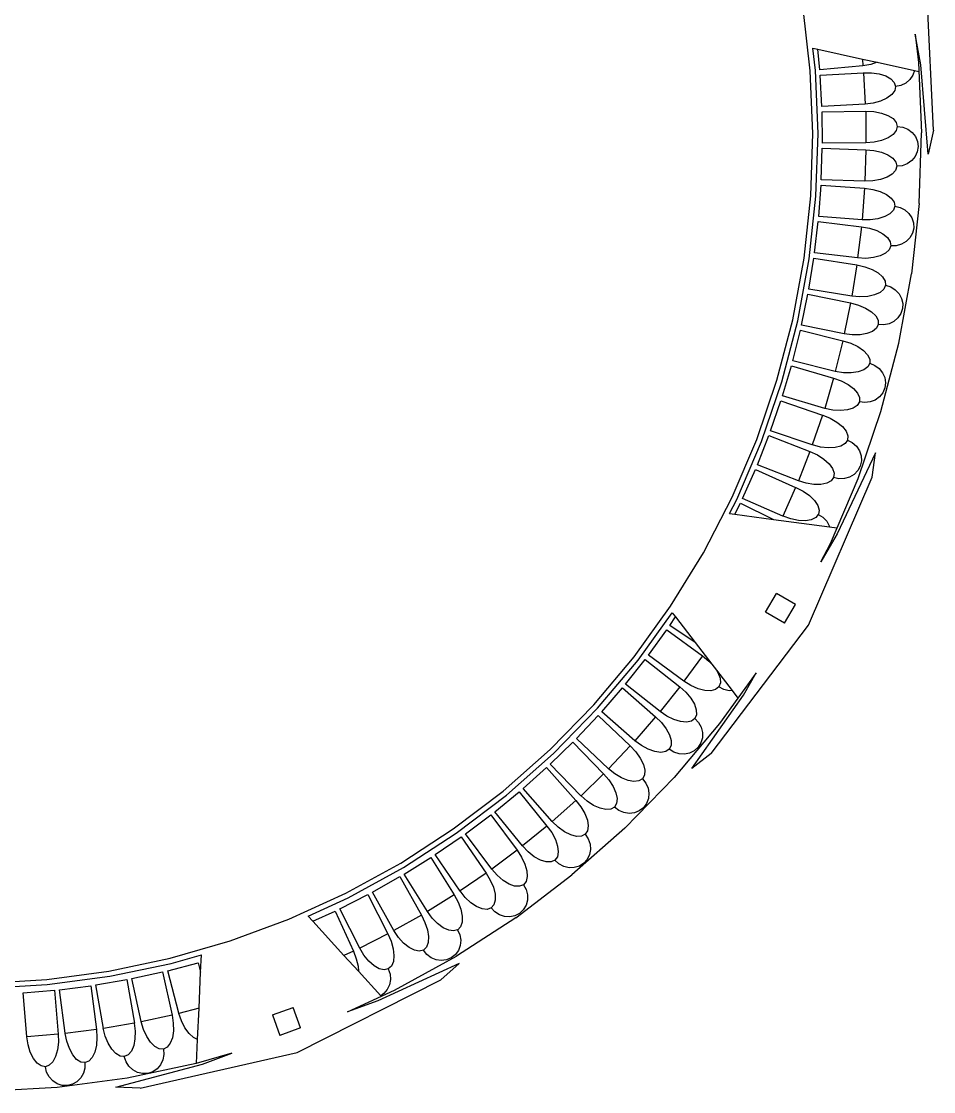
# Model space of a CAD drawing. Extents: x -761 to 761, y -265 to 265.
# Drawn here: x -471.2 to -388, y 88.7 to 186.4 of the extents above; entities that cross this region are included whole.
import ezdxf

# ---------------------------------------------------------------- set-up
doc = ezdxf.new("R2010")
doc.units = 0
doc.header["$MEASUREMENT"] = 0
doc.layers.get('0').update_dxf_attribs({"linetype": 'CONTINUOUS'})

msp = doc.modelspace()

# ---------------------------------------------------------------- linework, layer by layer
for p, q in [((-387.955, 176.439), (-388.669, 191.114)), ((-399.208, 181.864), (-399.861, 187.542)), ((-389.133, 182.398), (-389.627, 185.214)), ((-389.627, 185.214), (-389.33, 182.63)), ((-398.733, 181.901), (-398.968, 183.939)), ((-398.968, 183.939), (-398.529, 183.842)), ((-398.345, 181.95), (-398.529, 183.842)), ((-398.529, 183.842), (-394.46, 182.943)), ((-394.46, 182.943), (-394.4, 182.332)), ((-394.46, 182.943), (-393.101, 182.643)), ((-398.977, 176.153), (-399.208, 181.864)), ((-398.501, 176.154), (-398.733, 181.901)), ((-394.4, 182.329), (-398.345, 181.95)), ((-394.4, 182.332), (-394.421, 182.329)), ((-393.686, 182.456), (-394.4, 182.332)), ((-394.4, 182.332), (-394.4, 182.329)), ((-393.101, 182.643), (-393.686, 182.456)), ((-393.101, 182.643), (-389.689, 181.89)), ((-389.689, 181.89), (-389.838, 181.465)), ((-389.689, 181.89), (-389.297, 181.803)), ((-389.33, 182.63), (-389.069, 176.188)), ((-388.438, 174.243), (-389.133, 182.398)), ((-398.311, 181.48), (-394.354, 181.689)), ((-398.155, 178.603), (-398.311, 181.48)), ((-394.373, 181.689), (-394.354, 181.689)), ((-394.354, 181.689), (-394.353, 181.689)), ((-394.353, 181.689), (-394.197, 178.82)), ((-394.353, 181.689), (-393.627, 181.687)), ((-393.627, 181.687), (-392.928, 181.587)), ((-392.928, 181.587), (-392.321, 181.396)), ((-392.321, 181.396), (-391.85, 181.127)), ((-391.85, 181.127), (-391.545, 180.799)), ((-391.545, 180.799), (-391.428, 180.434)), ((-390.114, 181.067), (-390.489, 180.749)), ((-389.838, 181.465), (-390.114, 181.067)), ((-391.506, 180.056), (-391.774, 179.691)), ((-391.428, 180.434), (-391.506, 180.056)), ((-390.937, 180.533), (-391.428, 180.434)), ((-390.489, 180.749), (-390.937, 180.533)), ((-393.482, 178.913), (-394.197, 178.82)), ((-392.797, 179.1), (-393.482, 178.913)), ((-392.215, 179.365), (-392.797, 179.1)), ((-391.774, 179.691), (-392.215, 179.365)), ((-394.197, 178.817), (-398.155, 178.603)), ((-398.141, 178.133), (-394.154, 178.173)), ((-398.108, 175.252), (-398.141, 178.133)), ((-394.197, 178.82), (-394.222, 178.817)), ((-394.197, 178.82), (-394.197, 178.817)), ((-394.154, 178.173), (-394.132, 175.297)), ((-394.154, 178.173), (-393.409, 178.138)), ((-393.409, 178.138), (-392.715, 178.006)), ((-392.715, 178.006), (-392.118, 177.789)), ((-392.118, 177.789), (-391.659, 177.499)), ((-391.659, 177.499), (-391.369, 177.158)), ((-391.369, 177.158), (-391.268, 176.787)), ((-399.168, 170.44), (-398.977, 176.153)), ((-398.693, 170.407), (-398.501, 176.154)), ((-391.648, 176.061), (-392.102, 175.755)), ((-391.363, 176.413), (-391.648, 176.061)), ((-391.268, 176.784), (-391.363, 176.413)), ((-391.268, 176.787), (-391.268, 176.784)), ((-391.268, 176.784), (-390.772, 176.716)), ((-390.772, 176.716), (-390.312, 176.529)), ((-390.312, 176.529), (-389.918, 176.235)), ((-389.918, 176.235), (-389.618, 175.854)), ((-389.285, 169.743), (-389.069, 176.188)), ((-387.955, 176.439), (-388.438, 174.243)), ((-394.132, 175.297), (-398.108, 175.252)), ((-393.388, 175.36), (-394.132, 175.297)), ((-392.696, 175.516), (-393.388, 175.36)), ((-392.102, 175.755), (-392.696, 175.516)), ((-389.618, 175.854), (-389.432, 175.413)), ((-389.373, 174.942), (-389.445, 174.472)), ((-389.432, 175.413), (-389.373, 174.942)), ((-398.204, 171.91), (-398.114, 174.789)), ((-398.114, 174.789), (-394.14, 174.656)), ((-394.14, 174.656), (-394.241, 171.782)), ((-394.14, 174.656), (-393.397, 174.588)), ((-393.397, 174.588), (-392.709, 174.427)), ((-392.709, 174.427), (-392.122, 174.184)), ((-392.122, 174.184), (-391.676, 173.875)), ((-389.642, 174.036), (-389.952, 173.663)), ((-389.445, 174.472), (-389.642, 174.036)), ((-391.676, 173.875), (-391.401, 173.522)), ((-391.316, 173.147), (-391.427, 172.778)), ((-391.401, 173.522), (-391.316, 173.147)), ((-390.818, 173.203), (-391.316, 173.147)), ((-390.353, 173.379), (-390.818, 173.203)), ((-389.952, 173.663), (-390.353, 173.379)), ((-392.194, 172.152), (-392.797, 171.939)), ((-391.726, 172.438), (-392.194, 172.152)), ((-391.427, 172.778), (-391.726, 172.438)), ((-398.443, 168.566), (-398.23, 171.439)), ((-398.23, 171.439), (-394.254, 171.137)), ((-394.241, 171.782), (-398.204, 171.91)), ((-394.254, 171.137), (-394.482, 168.27)), ((-394.254, 171.137), (-393.515, 171.037)), ((-393.495, 171.812), (-394.241, 171.782)), ((-393.515, 171.037), (-392.835, 170.846)), ((-392.797, 171.939), (-393.495, 171.812)), ((-399.781, 164.757), (-399.168, 170.44)), ((-399.309, 164.689), (-398.693, 170.407)), ((-392.835, 170.846), (-392.259, 170.577)), ((-392.259, 170.577), (-391.826, 170.249)), ((-391.826, 170.249), (-391.567, 169.883)), ((-391.626, 169.141), (-391.94, 168.815)), ((-391.499, 169.503), (-391.626, 169.141)), ((-391.567, 169.883), (-391.499, 169.506)), ((-391.499, 169.506), (-391.499, 169.503)), ((-391.499, 169.503), (-391.011, 169.392)), ((-391.011, 169.392), (-390.569, 169.165)), ((-390.569, 169.165), (-390.202, 168.838)), ((-389.285, 169.743), (-389.976, 163.332)), ((-398.824, 165.237), (-398.489, 168.098)), ((-398.489, 168.098), (-394.545, 167.631)), ((-394.482, 168.27), (-398.443, 168.566)), ((-393.735, 168.268), (-394.482, 168.27)), ((-393.032, 168.363), (-393.735, 168.268)), ((-392.42, 168.55), (-393.032, 168.363)), ((-391.94, 168.815), (-392.42, 168.55)), ((-390.202, 168.838), (-389.936, 168.433)), ((-389.936, 168.433), (-389.789, 167.978)), ((-394.545, 167.631), (-394.895, 164.777)), ((-394.545, 167.631), (-393.811, 167.5)), ((-393.811, 167.5), (-393.14, 167.28)), ((-393.14, 167.28), (-392.576, 166.987)), ((-389.771, 167.503), (-389.883, 167.041)), ((-389.789, 167.978), (-389.771, 167.503)), ((-392.576, 166.987), (-392.158, 166.64)), ((-392.158, 166.64), (-391.914, 166.264)), ((-391.914, 166.264), (-391.862, 165.884)), ((-390.459, 166.279), (-390.883, 166.031)), ((-390.118, 166.624), (-390.459, 166.279)), ((-389.883, 167.041), (-390.118, 166.624)), ((-394.895, 164.777), (-398.824, 165.237)), ((-392.333, 165.213), (-392.823, 164.968)), ((-392.005, 165.525), (-392.333, 165.213)), ((-391.862, 165.884), (-392.005, 165.525)), ((-391.362, 165.896), (-391.862, 165.884)), ((-390.883, 166.031), (-391.362, 165.896)), ((-400.811, 159.135), (-399.781, 164.757)), ((-400.346, 159.032), (-399.309, 164.689)), ((-399.348, 161.926), (-398.89, 164.77)), ((-398.89, 164.77), (-394.961, 164.135)), ((-394.15, 164.742), (-394.895, 164.777)), ((-393.443, 164.808), (-394.15, 164.742)), ((-392.823, 164.968), (-393.443, 164.808)), ((-394.961, 164.135), (-395.422, 161.296)), ((-394.961, 164.135), (-394.233, 163.975)), ((-394.233, 163.975), (-393.57, 163.729)), ((-393.57, 163.729), (-393.018, 163.414)), ((-393.018, 163.414), (-392.614, 163.052)), ((-391.138, 156.99), (-389.976, 163.332)), ((-392.614, 163.052), (-392.385, 162.667)), ((-392.349, 162.282), (-392.505, 161.932)), ((-392.385, 162.667), (-392.348, 162.285)), ((-392.348, 162.285), (-392.349, 162.282)), ((-392.349, 162.282), (-391.871, 162.131)), ((-400.01, 158.649), (-399.432, 161.471)), ((-399.432, 161.471), (-395.537, 160.665)), ((-395.422, 161.296), (-399.348, 161.926)), ((-394.678, 161.233), (-395.422, 161.296)), ((-393.969, 161.271), (-394.678, 161.233)), ((-393.344, 161.407), (-393.969, 161.271)), ((-392.844, 161.633), (-393.344, 161.407)), ((-392.505, 161.932), (-392.844, 161.633)), ((-391.871, 162.131), (-391.449, 161.869)), ((-391.449, 161.869), (-391.11, 161.513)), ((-391.11, 161.513), (-390.878, 161.088)), ((-395.537, 160.665), (-396.119, 157.849)), ((-395.537, 160.665), (-394.816, 160.474)), ((-394.816, 160.474), (-394.165, 160.2)), ((-390.878, 161.088), (-390.769, 160.622)), ((-390.769, 160.622), (-390.79, 160.148)), ((-394.165, 160.2), (-393.627, 159.862)), ((-393.627, 159.862), (-393.238, 159.482)), ((-393.238, 159.482), (-393.027, 159.088)), ((-391.207, 159.299), (-391.575, 158.984)), ((-390.939, 159.696), (-391.207, 159.299)), ((-390.79, 160.148), (-390.939, 159.696)), ((-402.254, 153.604), (-400.811, 159.135)), ((-401.798, 153.467), (-400.346, 159.032)), ((-396.119, 157.849), (-400.01, 158.649)), ((-393.177, 158.359), (-393.529, 158.074)), ((-393.006, 158.704), (-393.177, 158.359)), ((-393.027, 159.088), (-393.006, 158.704)), ((-392.506, 158.676), (-393.006, 158.704)), ((-392.018, 158.771), (-392.506, 158.676)), ((-391.575, 158.984), (-392.018, 158.771)), ((-400.813, 155.395), (-400.115, 158.19)), ((-400.115, 158.19), (-396.236, 157.214)), ((-395.379, 157.754), (-396.119, 157.849)), ((-394.669, 157.761), (-395.379, 157.754)), ((-394.038, 157.87), (-394.669, 157.761)), ((-393.529, 158.074), (-394.038, 157.87)), ((-396.236, 157.214), (-396.925, 154.422)), ((-396.236, 157.214), (-395.523, 156.996)), ((-395.523, 156.996), (-394.883, 156.697)), ((-394.883, 156.697), (-394.358, 156.339)), ((-392.766, 150.75), (-391.138, 156.99)), ((-396.925, 154.422), (-400.813, 155.395)), ((-394.358, 156.339), (-393.984, 155.945)), ((-393.984, 155.945), (-393.788, 155.543)), ((-393.788, 155.543), (-393.781, 155.159)), ((-401.755, 152.179), (-400.938, 154.941)), ((-400.938, 154.941), (-397.091, 153.802)), ((-396.189, 154.299), (-396.925, 154.422)), ((-394.329, 154.549), (-394.845, 154.365)), ((-393.966, 154.82), (-394.329, 154.549)), ((-393.782, 155.156), (-393.966, 154.82)), ((-393.781, 155.159), (-393.782, 155.156)), ((-393.782, 155.156), (-393.319, 154.967)), ((-393.319, 154.967), (-392.919, 154.672)), ((-392.919, 154.672), (-392.61, 154.29)), ((-404.102, 148.196), (-402.254, 153.604)), ((-403.657, 148.025), (-401.798, 153.467)), ((-397.091, 153.802), (-397.898, 151.042)), ((-397.091, 153.802), (-396.388, 153.553)), ((-396.388, 153.553), (-395.761, 153.228)), ((-395.479, 154.279), (-396.189, 154.299)), ((-394.845, 154.365), (-395.479, 154.279)), ((-392.61, 154.29), (-392.413, 153.847)), ((-392.413, 153.847), (-392.342, 153.374)), ((-395.761, 153.228), (-395.252, 152.847)), ((-395.252, 152.847), (-394.895, 152.438)), ((-392.586, 152.465), (-392.885, 152.091)), ((-392.401, 152.903), (-392.586, 152.465)), ((-392.342, 153.374), (-392.401, 152.903)), ((-402.833, 149.006), (-401.899, 151.73)), ((-401.899, 151.73), (-398.097, 150.423)), ((-397.898, 151.042), (-401.755, 152.179)), ((-394.726, 151.643), (-394.925, 151.313)), ((-394.895, 152.438), (-394.716, 152.027)), ((-394.716, 152.027), (-394.726, 151.643)), ((-394.231, 151.575), (-394.726, 151.643)), ((-393.736, 151.63), (-394.231, 151.575)), ((-393.277, 151.806), (-393.736, 151.63)), ((-392.885, 152.091), (-393.277, 151.806)), ((-397.168, 150.888), (-397.898, 151.042)), ((-396.46, 150.838), (-397.168, 150.888)), ((-395.823, 150.896), (-396.46, 150.838)), ((-395.299, 151.058), (-395.823, 150.896)), ((-394.925, 151.313), (-395.299, 151.058)), ((-394.851, 144.649), (-392.766, 150.75)), ((-398.097, 150.423), (-399.031, 147.698)), ((-398.073, 150.421), (-397.384, 150.138)), ((-397.384, 150.138), (-396.773, 149.782)), ((-396.773, 149.782), (-396.284, 149.377)), ((-404.042, 145.889), (-402.993, 148.572)), ((-402.993, 148.572), (-399.25, 147.102)), ((-399.031, 147.698), (-402.833, 149.006)), ((-396.284, 149.377), (-395.948, 148.95)), ((-395.948, 148.95), (-395.789, 148.531)), ((-406.344, 142.938), (-404.102, 148.196)), ((-405.913, 142.735), (-403.657, 148.025)), ((-398.294, 147.514), (-399.016, 147.704)), ((-396.419, 147.592), (-396.95, 147.456)), ((-396.033, 147.828), (-396.419, 147.592)), ((-395.819, 148.146), (-396.033, 147.828)), ((-395.818, 148.149), (-395.819, 148.146)), ((-395.819, 148.146), (-395.375, 147.916)), ((-395.789, 148.531), (-395.818, 148.149)), ((-395.375, 147.916), (-395.004, 147.585)), ((-395.004, 147.585), (-394.731, 147.176)), ((-399.25, 147.102), (-400.296, 144.428)), ((-399.238, 147.102), (-398.561, 146.79)), ((-398.561, 146.79), (-397.967, 146.408)), ((-397.59, 147.429), (-398.294, 147.514)), ((-396.95, 147.456), (-397.59, 147.429)), ((-393.262, 146.972), (-396.761, 139.573)), ((-394.731, 147.176), (-394.576, 146.717)), ((-394.576, 146.717), (-394.549, 146.239)), ((-393.576, 144.746), (-393.262, 146.972)), ((-400.299, 144.42), (-404.042, 145.889)), ((-397.967, 146.408), (-397.495, 145.982)), ((-397.495, 145.982), (-397.178, 145.542)), ((-394.651, 145.775), (-394.876, 145.357)), ((-394.549, 146.239), (-394.651, 145.775)), ((-405.386, 142.82), (-404.224, 145.455)), ((-404.224, 145.455), (-400.547, 143.827)), ((-399.368, 131.243), (-393.576, 144.746)), ((-397.38, 138.717), (-394.851, 144.649)), ((-397.082, 144.735), (-397.311, 144.424)), ((-397.178, 145.542), (-397.037, 145.116)), ((-397.037, 145.116), (-397.082, 144.735)), ((-396.595, 144.621), (-397.082, 144.735)), ((-395.625, 144.764), (-396.098, 144.631)), ((-395.208, 145.012), (-395.625, 144.764)), ((-394.876, 145.357), (-395.208, 145.012)), ((-400.547, 143.827), (-401.71, 141.192)), ((-400.53, 143.819), (-399.867, 143.479)), ((-400.296, 144.428), (-400.299, 144.42)), ((-399.583, 144.207), (-400.296, 144.428)), ((-398.883, 144.092), (-399.583, 144.207)), ((-398.243, 144.091), (-398.883, 144.092)), ((-397.707, 144.205), (-398.243, 144.091)), ((-397.311, 144.424), (-397.707, 144.205)), ((-396.098, 144.631), (-396.595, 144.621)), ((-408.968, 137.86), (-406.344, 142.938)), ((-406.584, 141.436), (-405.913, 142.735)), ((-401.71, 141.192), (-405.386, 142.82)), ((-399.867, 143.479), (-399.289, 143.073)), ((-399.289, 143.073), (-398.835, 142.628)), ((-406.091, 141.371), (-405.587, 142.394)), ((-405.587, 142.394), (-402.579, 140.905)), ((-398.835, 142.628), (-398.537, 142.174)), ((-398.537, 142.174), (-398.414, 141.743)), ((-398.414, 141.743), (-398.475, 141.364)), ((-406.584, 141.436), (-406.091, 141.371)), ((-406.091, 141.371), (-402.579, 140.905)), ((-402.579, 140.905), (-397.456, 140.225)), ((-400.996, 140.941), (-401.699, 141.192)), ((-400.301, 140.797), (-400.996, 140.941)), ((-399.662, 140.77), (-400.301, 140.797)), ((-399.121, 140.86), (-399.662, 140.77)), ((-398.717, 141.063), (-399.121, 140.86)), ((-398.477, 141.361), (-398.717, 141.063)), ((-398.475, 141.364), (-398.477, 141.361)), ((-398.477, 141.361), (-398.054, 141.094)), ((-398.054, 141.094), (-397.712, 140.733)), ((-397.712, 140.733), (-397.475, 140.303)), ((-397.475, 140.303), (-397.456, 140.225)), ((-397.456, 140.225), (-396.776, 140.135)), ((-396.761, 139.573), (-398.259, 137.018)), ((-411.961, 132.99), (-408.968, 137.86)), ((-398.259, 137.018), (-397.38, 138.717)), ((-403.306, 132.419), (-402.303, 134.149)), ((-400.572, 133.147), (-402.303, 134.149)), ((-415.304, 128.354), (-411.961, 132.99)), ((-401.575, 131.416), (-400.572, 133.147)), ((-414.929, 128.061), (-411.811, 132.383)), ((-412.029, 131.208), (-411.509, 131.991)), ((-411.811, 132.383), (-411.509, 131.991)), ((-411.509, 131.991), (-409.729, 129.675)), ((-401.575, 131.416), (-403.306, 132.419)), ((-409.729, 129.675), (-412.029, 131.208)), ((-408.249, 119.538), (-399.368, 131.243)), ((-413.993, 128.495), (-412.299, 130.822)), ((-412.299, 130.822), (-409.051, 128.45)), ((-409.729, 129.675), (-408.198, 127.683)), ((-418.982, 123.978), (-415.304, 128.354)), ((-418.628, 123.658), (-414.929, 128.061)), ((-416.071, 125.868), (-414.279, 128.121)), ((-414.279, 128.121), (-411.135, 125.611)), ((-410.745, 126.122), (-413.993, 128.495)), ((-409.051, 128.45), (-410.741, 126.127)), ((-409.04, 128.446), (-408.464, 127.972)), ((-408.464, 127.972), (-408.198, 127.683)), ((-408.198, 127.683), (-407.784, 127.143)), ((-407.784, 127.143), (-407.637, 126.92)), ((-407.784, 127.143), (-406.339, 125.264)), ((-410.741, 126.127), (-410.745, 126.122)), ((-410.108, 125.733), (-410.741, 126.127)), ((-407.637, 126.92), (-407.442, 126.414)), ((-404.148, 126.897), (-407.489, 122.265)), ((-407.442, 126.414), (-407.414, 125.966)), ((-405.323, 124.862), (-404.148, 126.897)), ((-418.254, 123.338), (-416.367, 125.513)), ((-416.367, 125.513), (-413.333, 122.871)), ((-412.927, 123.358), (-416.071, 125.868)), ((-411.135, 125.611), (-412.926, 123.361)), ((-411.135, 125.611), (-410.578, 125.116)), ((-410.578, 125.116), (-410.121, 124.577)), ((-409.459, 125.444), (-410.108, 125.733)), ((-408.84, 125.281), (-409.459, 125.444)), ((-408.293, 125.254), (-408.84, 125.281)), ((-407.854, 125.366), (-408.293, 125.254)), ((-407.555, 125.609), (-407.854, 125.366)), ((-407.414, 125.966), (-407.555, 125.609)), ((-407.112, 125.375), (-407.555, 125.609)), ((-406.629, 125.259), (-407.112, 125.375)), ((-406.339, 125.264), (-406.629, 125.259)), ((-406.339, 125.264), (-405.816, 124.584)), ((-410.121, 124.577), (-409.793, 124.032)), ((-410.03, 118.166), (-405.323, 124.862)), ((-422.972, 119.885), (-418.982, 123.978)), ((-422.643, 119.54), (-418.628, 123.658)), ((-415.22, 120.696), (-418.254, 123.338)), ((-412.926, 123.361), (-412.927, 123.358)), ((-412.308, 122.942), (-412.926, 123.361)), ((-409.793, 124.032), (-409.618, 123.518)), ((-409.618, 123.518), (-409.607, 123.071)), ((-420.548, 120.899), (-418.57, 122.99)), ((-418.57, 122.99), (-415.652, 120.221)), ((-413.333, 122.871), (-415.22, 120.696)), ((-413.335, 122.867), (-412.8, 122.348)), ((-412.8, 122.348), (-412.366, 121.79)), ((-411.672, 122.628), (-412.308, 122.942)), ((-411.059, 122.441), (-411.672, 122.628)), ((-407.489, 122.265), (-411.637, 117.328)), ((-410.513, 122.393), (-411.059, 122.441)), ((-410.071, 122.488), (-410.513, 122.393)), ((-409.764, 122.717), (-410.071, 122.488)), ((-409.762, 122.719), (-409.764, 122.717)), ((-409.764, 122.717), (-409.421, 122.352)), ((-409.607, 123.071), (-409.762, 122.719)), ((-409.421, 122.352), (-409.181, 121.917)), ((-412.366, 121.79), (-412.062, 121.232)), ((-412.062, 121.232), (-411.909, 120.711)), ((-409.181, 121.917), (-409.059, 121.441)), ((-409.059, 121.441), (-409.065, 120.957)), ((-422.944, 118.56), (-420.879, 120.565)), ((-420.879, 120.565), (-418.082, 117.673)), ((-417.629, 118.129), (-420.548, 120.899)), ((-415.652, 120.221), (-417.628, 118.132)), ((-415.652, 120.221), (-415.14, 119.679)), ((-414.622, 120.25), (-415.221, 120.695)), ((-413.999, 119.909), (-414.622, 120.25)), ((-411.918, 120.263), (-412.087, 119.918)), ((-411.909, 120.711), (-411.918, 120.263)), ((-409.198, 120.497), (-409.448, 120.093)), ((-409.065, 120.957), (-409.198, 120.497)), ((-427.254, 116.098), (-422.972, 119.885)), ((-426.951, 115.73), (-422.643, 119.54)), ((-415.14, 119.679), (-414.73, 119.104)), ((-413.395, 119.696), (-413.999, 119.909)), ((-412.852, 119.625), (-413.395, 119.696)), ((-412.406, 119.701), (-412.852, 119.625)), ((-412.087, 119.918), (-412.406, 119.701)), ((-411.665, 119.649), (-412.087, 119.918)), ((-411.193, 119.494), (-411.665, 119.649)), ((-410.702, 119.462), (-411.193, 119.494)), ((-410.227, 119.557), (-410.702, 119.462)), ((-409.799, 119.772), (-410.227, 119.557)), ((-408.249, 119.538), (-410.03, 118.166)), ((-409.448, 120.093), (-409.799, 119.772)), ((-420.147, 115.668), (-422.944, 118.56)), ((-414.73, 119.104), (-414.45, 118.533)), ((-414.45, 118.533), (-414.319, 118.006)), ((-425.438, 116.325), (-423.289, 118.24)), ((-423.289, 118.24), (-420.618, 115.231)), ((-418.082, 117.673), (-420.142, 115.672)), ((-418.078, 117.674), (-417.59, 117.111)), ((-417.628, 118.132), (-417.629, 118.129)), ((-417.049, 117.662), (-417.628, 118.132)), ((-416.441, 117.295), (-417.049, 117.662)), ((-415.847, 117.056), (-416.441, 117.295)), ((-416.138, 112.711), (-411.637, 117.328)), ((-414.347, 117.559), (-414.531, 117.222)), ((-414.319, 118.006), (-414.347, 117.559)), ((-422.766, 113.316), (-425.438, 116.325)), ((-417.59, 117.111), (-417.205, 116.519)), ((-417.205, 116.519), (-416.95, 115.937)), ((-415.307, 116.962), (-415.847, 117.056)), ((-414.858, 117.018), (-415.307, 116.962)), ((-414.533, 117.22), (-414.858, 117.018)), ((-414.531, 117.222), (-414.533, 117.22)), ((-414.533, 117.22), (-414.222, 116.827)), ((-414.222, 116.827), (-414.02, 116.373)), ((-414.02, 116.373), (-413.94, 115.889)), ((-431.803, 112.637), (-427.254, 116.098)), ((-431.529, 112.248), (-426.951, 115.73)), ((-428.019, 114.205), (-425.79, 116.026)), ((-425.79, 116.026), (-423.25, 112.905)), ((-420.142, 115.672), (-420.147, 115.668)), ((-419.584, 115.177), (-420.142, 115.672)), ((-416.95, 115.937), (-416.842, 115.405)), ((-416.842, 115.405), (-416.889, 114.959)), ((-413.987, 115.406), (-414.158, 114.96)), ((-413.94, 115.889), (-413.987, 115.406)), ((-420.618, 115.231), (-422.765, 113.318)), ((-420.618, 115.231), (-420.154, 114.648)), ((-420.154, 114.648), (-419.794, 114.039)), ((-418.992, 114.785), (-419.584, 115.177)), ((-418.409, 114.521), (-418.992, 114.785)), ((-417.874, 114.403), (-418.409, 114.521)), ((-417.423, 114.441), (-417.874, 114.403)), ((-417.087, 114.63), (-417.423, 114.441)), ((-416.889, 114.959), (-417.087, 114.63)), ((-416.689, 114.326), (-417.087, 114.63)), ((-414.442, 114.579), (-414.819, 114.289)), ((-414.158, 114.96), (-414.442, 114.579)), ((-430.694, 112.192), (-428.39, 113.916)), ((-428.39, 113.916), (-425.985, 110.689)), ((-425.478, 111.084), (-428.019, 114.205)), ((-419.794, 114.039), (-419.564, 113.447)), ((-419.564, 113.447), (-419.479, 112.91)), ((-416.232, 114.131), (-416.689, 114.326)), ((-415.746, 114.057), (-416.232, 114.131)), ((-415.264, 114.112), (-415.746, 114.057)), ((-414.819, 114.289), (-415.264, 114.112)), ((-436.596, 109.522), (-431.803, 112.637)), ((-423.25, 112.905), (-425.478, 111.084)), ((-423.253, 112.901), (-422.814, 112.298)), ((-422.765, 113.318), (-422.766, 113.316)), ((-422.228, 112.8), (-422.765, 113.318)), ((-421.654, 112.383), (-422.228, 112.8)), ((-416.138, 112.711), (-420.968, 108.439)), ((-419.545, 112.467), (-419.757, 112.147)), ((-419.479, 112.91), (-419.545, 112.467)), ((-436.351, 109.114), (-431.529, 112.248)), ((-433.452, 110.296), (-431.077, 111.919)), ((-431.077, 111.919), (-428.812, 108.593)), ((-428.288, 108.966), (-430.694, 112.192)), ((-422.814, 112.298), (-422.481, 111.675)), ((-422.481, 111.675), (-422.277, 111.073)), ((-421.083, 112.094), (-421.654, 112.383)), ((-420.553, 111.954), (-421.083, 112.094)), ((-420.101, 111.972), (-420.553, 111.954)), ((-419.759, 112.145), (-420.101, 111.972)), ((-419.757, 112.147), (-419.759, 112.145)), ((-419.759, 112.145), (-419.483, 111.728)), ((-419.483, 111.728), (-419.321, 111.258)), ((-425.985, 110.689), (-428.288, 108.967)), ((-425.985, 110.689), (-425.572, 110.069)), ((-424.966, 110.541), (-425.481, 111.082)), ((-424.41, 110.1), (-424.966, 110.541)), ((-422.215, 110.534), (-422.299, 110.094)), ((-422.277, 111.073), (-422.215, 110.534)), ((-419.282, 110.768), (-419.37, 110.292)), ((-419.321, 111.258), (-419.282, 110.768)), ((-441.606, 106.77), (-436.596, 109.522)), ((-436.29, 108.52), (-433.847, 110.04)), ((-433.847, 110.04), (-431.726, 106.619)), ((-431.187, 106.969), (-433.452, 110.296)), ((-425.572, 110.069), (-425.266, 109.432)), ((-423.852, 109.787), (-424.41, 110.1)), ((-423.328, 109.624), (-423.852, 109.787)), ((-422.876, 109.623), (-423.328, 109.624)), ((-422.525, 109.783), (-422.876, 109.623)), ((-422.299, 110.094), (-422.525, 109.783)), ((-422.155, 109.446), (-422.525, 109.783)), ((-419.895, 109.506), (-420.295, 109.25)), ((-419.579, 109.861), (-419.895, 109.506)), ((-419.37, 110.292), (-419.579, 109.861)), ((-441.392, 106.344), (-436.351, 109.114)), ((-434.168, 105.099), (-436.29, 108.52)), ((-428.812, 108.593), (-431.184, 106.971)), ((-428.809, 108.593), (-428.423, 107.955)), ((-427.797, 108.405), (-428.288, 108.967)), ((-428.288, 108.967), (-428.288, 108.966)), ((-425.266, 109.432), (-425.087, 108.822)), ((-425.087, 108.822), (-425.048, 108.28)), ((-421.716, 109.212), (-422.155, 109.446)), ((-421.238, 109.098), (-421.716, 109.212)), ((-420.753, 109.111), (-421.238, 109.098)), ((-420.295, 109.25), (-420.753, 109.111)), ((-439.193, 106.87), (-436.688, 108.285)), ((-436.688, 108.285), (-434.714, 104.776)), ((-428.423, 107.955), (-428.145, 107.306)), ((-427.26, 107.94), (-427.797, 108.405)), ((-426.716, 107.604), (-427.26, 107.94)), ((-426.2, 107.419), (-426.716, 107.604)), ((-426.101, 104.535), (-420.968, 108.439)), ((-425.393, 107.542), (-425.748, 107.399)), ((-425.39, 107.544), (-425.393, 107.542)), ((-425.393, 107.542), (-425.154, 107.102)), ((-425.152, 107.844), (-425.39, 107.544)), ((-425.048, 108.28), (-425.152, 107.844)), ((-446.805, 104.394), (-441.606, 106.77)), ((-442.171, 105.343), (-439.608, 106.649)), ((-439.608, 106.649), (-437.786, 103.059)), ((-437.219, 103.362), (-439.193, 106.87)), ((-431.726, 106.619), (-434.168, 105.1)), ((-431.726, 106.619), (-431.368, 105.965)), ((-431.184, 106.971), (-431.187, 106.969)), ((-430.717, 106.389), (-431.184, 106.971)), ((-428.145, 107.306), (-427.993, 106.689)), ((-427.993, 106.689), (-427.977, 106.146)), ((-425.748, 107.399), (-426.2, 107.419)), ((-425.154, 107.102), (-425.032, 106.62)), ((-425.032, 106.62), (-425.035, 106.129)), ((-445.053, 104.672), (-441.392, 106.344)), ((-431.368, 105.965), (-431.117, 105.304)), ((-430.202, 105.901), (-430.717, 106.389)), ((-429.672, 105.542), (-430.202, 105.901)), ((-428.099, 105.715), (-428.35, 105.425)), ((-427.977, 106.146), (-428.099, 105.715)), ((-425.164, 105.662), (-425.409, 105.251)), ((-425.035, 106.129), (-425.164, 105.662)), ((-445.053, 104.672), (-444.632, 104.21)), ((-444.632, 104.21), (-442.595, 105.14)), ((-442.595, 105.14), (-440.928, 101.475)), ((-440.349, 101.754), (-442.171, 105.343)), ((-434.714, 104.776), (-437.219, 103.362)), ((-434.719, 104.772), (-434.389, 104.103)), ((-433.726, 104.498), (-434.168, 105.1)), ((-434.168, 105.1), (-434.168, 105.099)), ((-431.117, 105.304), (-430.991, 104.681)), ((-430.991, 104.681), (-430.999, 104.139)), ((-429.164, 105.335), (-429.672, 105.542)), ((-428.714, 105.295), (-429.164, 105.335)), ((-428.35, 105.425), (-428.714, 105.295)), ((-428.01, 105.057), (-428.35, 105.425)), ((-427.593, 104.787), (-428.01, 105.057)), ((-427.126, 104.632), (-427.593, 104.787)), ((-426.642, 104.603), (-427.126, 104.632)), ((-426.174, 104.703), (-426.642, 104.603)), ((-425.753, 104.924), (-426.174, 104.703)), ((-425.409, 105.251), (-425.753, 104.924)), ((-452.166, 102.41), (-446.805, 104.394)), ((-444.632, 104.21), (-441.781, 101.085)), ((-434.389, 104.103), (-434.167, 103.432)), ((-433.232, 103.989), (-433.726, 104.498)), ((-432.718, 103.607), (-433.232, 103.989)), ((-432.22, 103.379), (-432.718, 103.607)), ((-426.101, 104.535), (-431.507, 101.021)), ((-431.139, 103.713), (-431.402, 103.434)), ((-430.999, 104.139), (-431.139, 103.713)), ((-437.786, 103.059), (-440.349, 101.753)), ((-437.786, 103.059), (-437.485, 102.377)), ((-436.809, 102.739), (-437.224, 103.359)), ((-436.337, 102.209), (-436.809, 102.739)), ((-434.167, 103.432), (-434.069, 102.805)), ((-434.069, 102.805), (-434.099, 102.263)), ((-431.771, 103.32), (-432.22, 103.379)), ((-431.405, 103.432), (-431.771, 103.32)), ((-431.402, 103.434), (-431.405, 103.432)), ((-431.405, 103.432), (-431.204, 102.974)), ((-431.204, 102.974), (-431.124, 102.483)), ((-457.659, 100.826), (-452.166, 102.41)), ((-440.349, 101.753), (-440.349, 101.754)), ((-439.96, 101.117), (-440.349, 101.754)), ((-437.485, 102.377), (-437.292, 101.697)), ((-437.292, 101.697), (-437.22, 101.066)), ((-435.84, 101.805), (-436.337, 102.209)), ((-435.352, 101.556), (-435.84, 101.805)), ((-434.258, 101.844), (-434.533, 101.576)), ((-434.099, 102.263), (-434.258, 101.844)), ((-431.17, 101.994), (-431.338, 101.54)), ((-431.124, 102.483), (-431.17, 101.994)), ((-463.253, 99.652), (-457.659, 100.826)), ((-457.544, 100.364), (-454.801, 101.155)), ((-454.871, 99.563), (-454.801, 101.155)), ((-440.928, 101.475), (-441.781, 101.085)), ((-441.781, 101.085), (-440.459, 99.636)), ((-440.926, 101.475), (-440.655, 100.78)), ((-440.655, 100.78), (-440.491, 100.093)), ((-439.511, 100.567), (-439.96, 101.117)), ((-437.22, 101.066), (-437.273, 100.526)), ((-437.159, 97.916), (-431.507, 101.021)), ((-434.906, 101.478), (-435.352, 101.556)), ((-434.533, 101.576), (-434.906, 101.478)), ((-434.225, 101.181), (-434.533, 101.576)), ((-433.833, 100.875), (-434.225, 101.181)), ((-433.381, 100.681), (-433.833, 100.875)), ((-432.901, 100.611), (-433.381, 100.681)), ((-432.426, 100.671), (-432.901, 100.611)), ((-431.988, 100.855), (-432.426, 100.671)), ((-431.617, 101.151), (-431.988, 100.855)), ((-431.338, 101.54), (-431.617, 101.151)), ((-463.173, 99.183), (-457.544, 100.364)), ((-457.878, 99.691), (-455.097, 100.423)), ((-456.864, 95.821), (-457.878, 99.691)), ((-455.097, 100.423), (-454.871, 99.563)), ((-440.491, 100.093), (-440.459, 99.636)), ((-439.032, 100.143), (-439.511, 100.567)), ((-438.555, 99.873), (-439.032, 100.143)), ((-431.263, 100.357), (-438.699, 96.936)), ((-438.113, 99.776), (-438.555, 99.873)), ((-437.739, 99.857), (-438.113, 99.776)), ((-437.736, 99.858), (-437.739, 99.857)), ((-437.739, 99.857), (-437.578, 99.383)), ((-437.45, 100.114), (-437.736, 99.858)), ((-437.273, 100.526), (-437.45, 100.114)), ((-432.934, 98.853), (-431.263, 100.357)), ((-474.625, 98.558), (-468.919, 98.895)), ((-468.919, 98.895), (-463.253, 99.652)), ((-468.873, 98.421), (-463.173, 99.183)), ((-464.433, 98.393), (-461.599, 98.884)), ((-461.599, 98.884), (-460.915, 94.916)), ((-461.145, 98.972), (-458.335, 99.583)), ((-460.295, 95.048), (-461.145, 98.972)), ((-458.335, 99.583), (-457.482, 95.647)), ((-455.016, 96.28), (-454.871, 99.563)), ((-446.049, 92.229), (-432.934, 98.853)), ((-440.459, 99.636), (-438.43, 97.412)), ((-437.54, 98.887), (-437.627, 98.404)), ((-437.578, 99.383), (-437.54, 98.887)), ((-474.615, 98.082), (-468.873, 98.421)), ((-471.082, 97.66), (-468.217, 97.906)), ((-468.217, 97.906), (-467.875, 93.907)), ((-467.75, 97.956), (-464.898, 98.324)), ((-467.237, 93.974), (-467.75, 97.956)), ((-464.898, 98.324), (-464.383, 94.33)), ((-463.748, 94.425), (-464.433, 98.393)), ((-441.462, 95.95), (-437.159, 97.916)), ((-437.833, 97.965), (-438.145, 97.602)), ((-437.627, 98.404), (-437.833, 97.965)), ((-470.741, 93.674), (-471.082, 97.66)), ((-438.699, 96.936), (-441.462, 95.95)), ((-438.145, 97.602), (-438.43, 97.412)), ((-438.43, 97.412), (-438.381, 97.358)), ((-456.858, 95.796), (-456.864, 95.821)), ((-456.856, 95.797), (-456.864, 95.821)), ((-456.856, 95.797), (-456.858, 95.796)), ((-455.016, 96.28), (-456.856, 95.797)), ((-456.623, 95.115), (-456.856, 95.797)), ((-455.142, 93.421), (-455.016, 96.28)), ((-448.31, 95.661), (-446.43, 96.342)), ((-445.749, 94.462), (-446.43, 96.342)), ((-460.924, 94.914), (-463.748, 94.425)), ((-460.925, 94.927), (-460.924, 94.914)), ((-460.915, 94.916), (-460.924, 94.914)), ((-460.924, 94.914), (-460.842, 94.186)), ((-460.292, 95.036), (-460.295, 95.048)), ((-457.482, 95.647), (-460.292, 95.036)), ((-460.084, 94.332), (-460.292, 95.036)), ((-457.482, 95.647), (-457.368, 94.911)), ((-457.368, 94.911), (-457.356, 94.204)), ((-456.304, 94.481), (-456.623, 95.115)), ((-448.31, 95.661), (-447.629, 93.78)), ((-467.875, 93.894), (-470.737, 93.648)), ((-467.875, 93.907), (-467.875, 93.894)), ((-467.875, 93.907), (-467.874, 93.894)), ((-467.874, 93.894), (-467.875, 93.894)), ((-467.875, 93.894), (-467.856, 93.162)), ((-467.236, 93.972), (-467.237, 93.974)), ((-467.235, 93.961), (-467.236, 93.972)), ((-464.383, 94.33), (-467.235, 93.961)), ((-467.088, 93.243), (-467.235, 93.961)), ((-464.383, 94.33), (-464.332, 93.587)), ((-463.581, 93.725), (-463.761, 94.449)), ((-460.842, 94.186), (-460.861, 93.48)), ((-459.792, 93.685), (-460.084, 94.332)), ((-457.356, 94.204), (-457.45, 93.575)), ((-455.927, 93.963), (-456.304, 94.481)), ((-455.52, 93.596), (-455.927, 93.963)), ((-445.749, 94.462), (-447.629, 93.78)), ((-470.74, 93.665), (-470.741, 93.674)), ((-470.739, 93.648), (-470.74, 93.665)), ((-470.737, 93.648), (-470.74, 93.665)), ((-470.737, 93.648), (-470.739, 93.648)), ((-470.624, 92.936), (-470.737, 93.648)), ((-470.418, 92.257), (-470.624, 92.936)), ((-467.856, 93.162), (-467.935, 92.46)), ((-466.853, 92.573), (-467.088, 93.243)), ((-464.381, 92.882), (-464.528, 92.263)), ((-464.332, 93.587), (-464.381, 92.882)), ((-463.317, 93.066), (-463.581, 93.725)), ((-462.987, 92.518), (-463.317, 93.066)), ((-460.982, 92.856), (-461.195, 92.356)), ((-460.861, 93.48), (-460.982, 92.856)), ((-459.439, 93.152), (-459.792, 93.685)), ((-459.048, 92.768), (-459.439, 93.152)), ((-457.641, 93.068), (-457.918, 92.715)), ((-457.45, 93.575), (-457.641, 93.068)), ((-455.142, 93.421), (-455.52, 93.596)), ((-455.239, 91.22), (-455.142, 93.421)), ((-470.135, 91.683), (-470.418, 92.257)), ((-467.935, 92.46), (-468.108, 91.848)), ((-466.546, 92.011), (-466.853, 92.573)), ((-466.189, 91.595), (-466.546, 92.011)), ((-464.528, 92.263), (-464.762, 91.773)), ((-462.612, 92.117), (-462.987, 92.518)), ((-462.22, 91.892), (-462.612, 92.117)), ((-461.836, 91.858), (-462.22, 91.892)), ((-461.486, 92.016), (-461.836, 91.858)), ((-461.195, 92.356), (-461.486, 92.016)), ((-460.375, 88.968), (-446.049, 92.229)), ((-458.646, 92.56), (-459.048, 92.768)), ((-458.263, 92.541), (-458.646, 92.56)), ((-458.23, 92.042), (-458.321, 91.553)), ((-458.26, 92.542), (-458.263, 92.541)), ((-458.263, 92.541), (-458.23, 92.042)), ((-457.918, 92.715), (-458.26, 92.542)), ((-452.012, 92.15), (-455.267, 91.211)), ((-454.713, 91.167), (-452.012, 92.15)), ((-469.797, 91.252), (-470.135, 91.683)), ((-469.425, 90.994), (-469.797, 91.252)), ((-469.045, 90.927), (-469.425, 90.994)), ((-468.683, 91.055), (-469.045, 90.927)), ((-468.931, 90.439), (-469.045, 90.927)), ((-468.363, 91.369), (-468.683, 91.055)), ((-468.108, 91.848), (-468.363, 91.369)), ((-465.806, 91.354), (-466.189, 91.595)), ((-465.427, 91.302), (-465.806, 91.354)), ((-465.427, 91.302), (-465.437, 90.802)), ((-465.424, 91.303), (-465.427, 91.302)), ((-465.068, 91.446), (-465.424, 91.303)), ((-464.762, 91.773), (-465.068, 91.446)), ((-462.622, 89.062), (-454.713, 91.167)), ((-461.681, 91.381), (-461.836, 91.858)), ((-461.415, 90.961), (-461.681, 91.381)), ((-455.267, 91.211), (-461.579, 89.887)), ((-461.056, 90.625), (-461.415, 90.961)), ((-458.53, 91.109), (-458.843, 90.738)), ((-458.321, 91.553), (-458.53, 91.109)), ((-468.703, 89.998), (-468.931, 90.439)), ((-468.374, 89.632), (-468.703, 89.998)), ((-465.57, 90.323), (-465.816, 89.898)), ((-465.437, 90.802), (-465.57, 90.323)), ((-460.629, 90.396), (-461.056, 90.625)), ((-460.162, 90.291), (-460.629, 90.396)), ((-459.687, 90.315), (-460.162, 90.291)), ((-459.237, 90.468), (-459.687, 90.315)), ((-458.843, 90.738), (-459.237, 90.468)), ((-467.97, 89.033), (-474.407, 88.653)), ((-467.967, 89.368), (-468.374, 89.632)), ((-461.579, 89.887), (-467.97, 89.033)), ((-467.511, 89.222), (-467.967, 89.368)), ((-467.036, 89.206), (-467.511, 89.222)), ((-466.575, 89.32), (-467.036, 89.206)), ((-466.159, 89.556), (-466.575, 89.32)), ((-465.816, 89.898), (-466.159, 89.556)), ((-460.375, 88.968), (-462.622, 89.062))]:
    msp.add_line(p, q)

doc.saveas('drawing.dxf')
